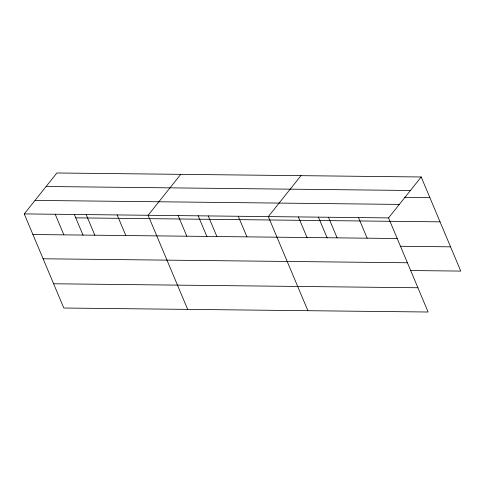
<?xml version="1.0" encoding="UTF-8"?>
<svg xmlns="http://www.w3.org/2000/svg" width="485" height="485" viewBox="0 0 485 485"><rect width="100%" height="100%" fill="white"/><g stroke="black" fill="none" stroke-linecap="round" stroke-linejoin="round"><path stroke-width="0.73" d="M421.192 176.976L388.552 217.91L428.109 312.013L63.808 308.023L24.25 213.915L56.89 172.987L421.192 176.976L460.75 271.085L410.407 270.533M180.753 174.345L148.113 215.273L187.671 309.375M300.973 175.661L268.332 216.589L307.89 310.697M46.117 186.495L410.419 190.484M404.308 197.304L429.855 197.583M35.023 200.414L399.325 204.403M24.25 213.915L388.552 217.91M75.751 217.85L440.047 221.839M32.913 234.522L397.215 238.511M400.21 246.277L450.553 246.829M43.104 258.778L407.406 262.767M53.611 283.767L417.912 287.757M358.494 217.577L367.157 238.183M328.442 217.25L337.105 237.856M318.372 217.056L327.126 237.874M298.384 216.922L307.047 237.523M238.274 216.262L246.938 236.868M208.223 215.934L216.886 236.535M198.153 215.74L206.907 236.559M178.165 215.607L186.828 236.207M117.146 214.934L125.809 235.54M86.178 214.594L94.842 235.201M74.29 214.382L83.044 235.201M55.217 214.255L63.874 234.861"/></g></svg>
